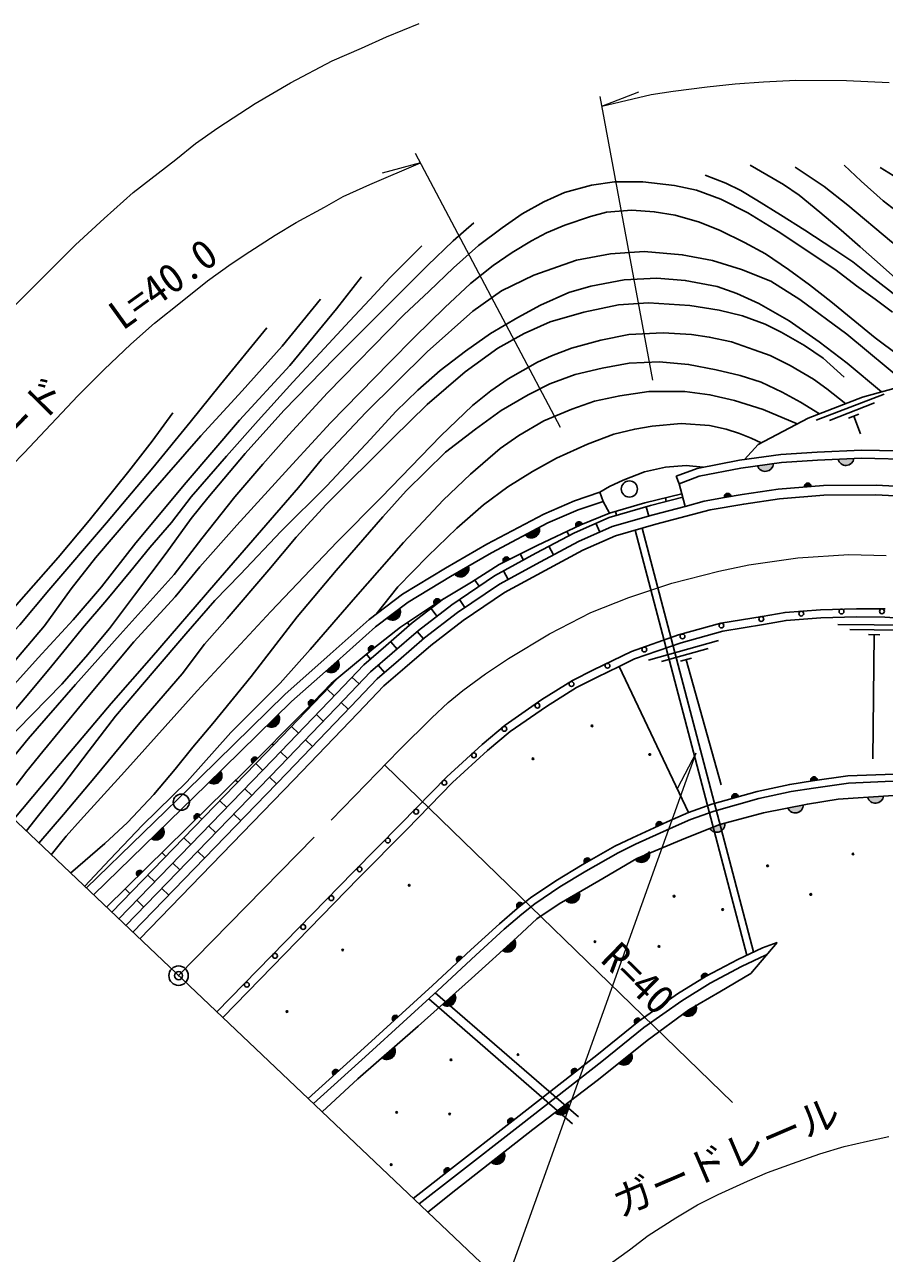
# Model space of a CAD drawing. Units: millimetres at full size, sheet at 1:1000; details may follow other scales. Extents: x 40000 to 680000, y 20000 to 380000.
# Drawn here: x 87101 to 140336, y 262491 to 338632 of the extents above; entities that cross this region are included whole.
import ezdxf
from ezdxf.enums import TextEntityAlignment as Align

# ---------------------------------------------------------------- set-up
doc = ezdxf.new("R2010")
doc.units = ezdxf.units.MM
doc.header["$LTSCALE"] = 1000
doc.header["$PDMODE"] = 32
doc.header["$PDSIZE"] = 500
doc.linetypes.add('CHAIN', pattern=[18.5, 12, -1.5, 3.5, -1.5])
for name, color, linetype, lineweight in [('M-BGD', 7, 'Continuous', 25), ('M-BMK', 2, 'CHAIN', 13), ('M-BMK-OTRS', 5, 'Continuous', 25), ('M-BMK-SRVR', 3, 'Continuous', 25), ('M-STR-HTXT', 7, 'Continuous', 13)]:
    doc.layers.add(name, color=color, linetype=linetype, lineweight=lineweight)
doc.layers.add('M-OTRS', color=6, linetype='Continuous')
doc.styles.add('ＭＳ ゴシック', font='')
doc.styles.get('ＭＳ ゴシック').set_extended_font_data('MS Gothic')

msp = doc.modelspace()

# ---------------------------------------------------------------- hatches: boundary and pattern name
at = {"layer": 'M-BGD'}
for points in [[(132483, 311286), (133464, 311422, -0.82183)], [(137462, 311700), (138452, 311746, -0.82183)], [(135394, 309972), (135794, 310005, 0.4608), (135575, 310223, 0.4608)], [(130440, 309320), (130836, 309388, 0.4608), (130598, 309586, 0.4608)], [(121262, 307507), (121625, 307677, 0.4608), (121344, 307805, 0.4608)], [(118092, 307011), (118967, 307475, -0.82183)], [(116764, 305323), (117123, 305504, 0.4608), (116838, 305623, 0.4608)], [(113720, 304586), (114578, 305082, -0.82183)], [(112499, 302717), (112833, 302941, 0.4608), (112535, 303024, 0.4608)], [(109536, 301860), (110325, 302460, -0.82183)], [(108460, 299777), (108768, 300035, 0.4608), (108463, 300086, 0.4608)], [(105765, 298581), (106506, 299239, -0.82183)], [(104759, 296424), (105039, 296712, 0.4608), (104731, 296732, 0.4608)], [(102101, 295181), (102808, 295875, -0.82183)], [(101237, 292875), (101520, 293160, 0.4608), (101212, 293183, 0.4608)], [(98532, 291680), (99239, 292373, -0.82183)], [(135791, 291748), (136188, 291809, 0.4608), (135953, 292011, 0.4608)], [(130911, 290683), (131297, 290796, 0.4608), (131038, 290965, 0.4608)], [(134350, 290094), (135323, 290285, -0.82183)], [(139299, 290761), (140287, 290828, -0.82183)], [(97676, 289365), (97962, 289647, 0.4608), (97654, 289674, 0.4608)], [(94945, 288196), (95656, 288886, -0.82183)], [(126237, 288930), (126603, 289096, 0.4608), (126323, 289227, 0.4608)], [(129525, 288815), (130447, 289177, -0.82183)], [(124911, 286892), (125768, 287389, -0.82183)], [(121784, 286665), (122134, 286863, 0.4608), (121843, 286968, 0.4608)], [(94111, 285860), (94397, 286142, 0.4608), (94089, 286168, 0.4608)], [(120590, 284375), (121446, 284876, -0.82183)], [(117633, 283888), (117948, 284137, 0.4608), (117644, 284197, 0.4608)], [(116700, 281265), (117433, 281931, -0.82183)], [(113922, 280538), (114217, 280810, 0.4608), (113910, 280846, 0.4608)], [(129065, 279514), (129408, 279724, 0.4608), (129114, 279820, 0.4608)], [(112985, 277918), (113725, 278577, -0.82183)], [(109942, 276883), (110238, 277154, 0.4608), (109931, 277192, 0.4608)], [(127860, 277317), (128658, 277904, -0.82183)], [(124927, 276714), (125240, 276966, 0.4608), (124936, 277023, 0.4608)], [(109230, 274617), (109977, 275267, -0.82183)], [(123890, 274278), (124663, 274899, -0.82183)], [(106241, 273521), (106537, 273792, 0.4608), (106230, 273830, 0.4608)], [(121017, 273598), (121333, 273845, 0.4608), (121030, 273906, 0.4608)], [(119944, 271208), (120731, 271811, -0.82183)], [(117080, 270515), (117397, 270762, 0.4608), (117094, 270824, 0.4608)], [(115995, 268141), (116776, 268752, -0.82183)], [(113137, 267441), (113454, 267688, 0.4608), (113151, 267749, 0.4608)]]:
    msp.add_hatch(color=256, dxfattribs=at).paths.add_polyline_path(points)

# ---------------------------------------------------------------- linework, layer by layer
for p, q in [((140317, 315737), (136119, 314116)), ((139725, 315187), (136927, 314106)), ((138761, 314493), (138108, 314241)), ((138434, 314367), (138859, 313266)), ((126831, 309085), (126773, 309304)), ((123749, 308224), (123680, 308465)), ((125754, 308175), (125589, 308752)), ((122717, 307186), (122476, 307735)), ((120810, 306972), (120672, 307230)), ((124902, 307306), (131819, 280976)), ((125335, 307431), (132233, 281172)), ((119847, 305775), (119564, 306304)), ((117993, 305454), (117784, 305837)), ((117035, 304249), (116748, 304776)), ((115240, 303828), (114979, 304215)), ((112633, 301976), (112266, 302451)), ((114355, 302504), (114019, 303000)), ((110939, 301410), (110794, 301575)), ((111805, 300573), (111410, 301024)), ((141953, 301409), (137454, 301451)), ((141201, 301116), (138201, 301144)), ((140048, 300826), (139348, 300833)), ((139698, 300830), (139626, 293141)), ((110168, 299938), (109773, 300389)), ((130062, 300460), (125728, 299250)), ((108518, 299318), (108266, 299615)), ((129421, 299969), (126531, 299163)), ((128394, 299371), (127719, 299183)), ((128057, 299277), (130221, 291524)), ((109385, 298479), (108997, 298937)), ((123913, 298867), (128206, 289809)), ((107807, 297784), (107372, 298197)), ((106273, 297041), (105839, 297456)), ((104734, 296303), (104687, 296349)), ((107135, 296207), (106702, 296622)), ((105597, 295469), (105164, 295884)), ((104059, 294730), (103626, 295146)), ((102521, 293992), (102432, 294077)), ((104922, 293896), (104488, 294311)), ((103384, 293158), (102950, 293573)), ((101842, 292423), (101411, 292840)), ((100299, 291689), (100168, 291816)), ((102705, 291589), (102274, 292006)), ((101162, 290855), (100730, 291272)), ((99618, 290122), (99187, 290539)), ((98075, 289389), (97886, 289571)), ((100481, 289288), (100049, 289705)), ((98937, 288555), (98506, 288972)), ((97394, 287821), (96962, 288238)), ((95850, 287088), (95603, 287327)), ((98257, 286987), (97825, 287404)), ((96713, 286254), (96282, 286671)), ((95170, 285521), (94738, 285938)), ((93626, 284788), (93320, 285083)), ((96032, 284687), (95601, 285104)), ((94489, 283953), (94058, 284371)), ((112120, 278263), (121030, 270529)), ((112528, 278636), (121391, 270944))]:
    msp.add_line(p, q, dxfattribs=at)
for points in [[(132016, 329920), (133050, 329317), (134089, 328725), (135053, 328063), (136343, 327012), (137650, 325897), (138835, 324863), (140258, 323597), (141798, 322226), (144128, 320245), (145598, 319018), (146591, 318222), (147480, 317595), (148426, 317067)], [(134812, 329794), (136614, 328592), (138071, 327432), (140770, 325168), (142828, 323540), (144764, 322045), (147033, 320396), (149510, 318651), (151276, 317426), (152238, 316757)], [(137836, 329915), (138905, 328919), (140254, 327717), (142131, 326266), (143852, 324879), (145463, 323566), (148594, 321060), (151701, 318610), (153233, 317503), (154455, 316707), (156272, 315646)], [(141407, 328946), (140066, 329775)], [(129234, 329300), (130512, 328804), (131443, 328342), (132442, 327743), (133898, 326845), (135400, 325898), (137205, 324726), (138381, 323938), (139317, 323185), (140780, 322059), (142310, 320814), (143253, 320089), (144424, 319186), (145520, 318358), (146634, 317559), (147359, 317021)], [(140842, 320819), (139755, 321622), (138608, 322454), (137355, 323406), (135591, 324585), (133749, 325803), (131885, 326961), (130198, 327816), (128703, 328368), (127331, 328671), (125379, 328892), (123620, 328892), (122209, 328683), (120538, 328231), (119258, 327657), (117902, 326908), (116666, 326048), (115194, 324945), (113666, 323567), (112155, 322116), (110583, 320644), (105850, 315820), (103465, 313210), (101846, 311390), (100112, 309365), (98071, 306788), (96355, 304553), (93011, 300832), (90248, 297751), (87318, 294372), (85769, 292480)], [(141229, 318137), (139759, 319231), (137023, 321464), (135706, 322498), (134401, 323462), (132965, 324428), (131683, 325121), (130161, 325864), (128886, 326387), (127390, 326818), (126089, 327038), (124704, 327130), (123133, 327013), (122139, 326744), (120552, 326211), (119419, 325724), (118477, 325234), (117297, 324514), (116113, 323697), (114712, 322591), (113119, 321106), (111233, 319270), (109691, 317689), (106038, 313960), (103681, 311404), (100240, 307605), (97951, 305043), (96414, 303177), (93861, 300378), (90903, 296864), (89281, 294881), (88234, 293596), (87230, 292380), (86579, 291495)], [(114911, 326353), (113630, 325223), (112046, 323694), (106307, 317965), (103148, 314718), (100752, 312051), (98444, 309309), (97406, 308035), (95874, 305885), (93915, 303276), (92356, 301210), (90901, 299459), (89413, 297761), (85747, 294026), (85033, 292965), (83966, 291732)], [(111692, 324918), (109714, 322937), (108486, 321597), (107224, 320254), (105674, 318589), (103719, 316475), (101557, 314107), (99598, 311892), (97407, 309364), (96194, 307780), (94851, 306221), (93686, 304781), (92203, 302995), (90696, 301232), (89723, 300028), (88611, 298666), (87142, 296914), (86117, 295715), (84768, 294167), (84446, 293739), (83926, 293032), (83296, 292369)], [(86430, 289393), (89328, 292839), (92466, 296569), (94959, 299423), (98940, 304050), (104057, 309940), (105477, 311675), (108219, 314596), (112035, 318364), (114852, 320881), (116632, 322143), (118631, 323097), (121265, 324034), (123382, 324419), (125463, 324575), (127823, 324372), (129688, 324011), (131492, 323446), (133313, 322735), (135094, 321605), (138005, 319453), (141781, 316320)], [(107970, 323003), (106416, 321029), (103531, 317505), (100412, 314118), (97103, 310264), (93985, 306529), (91855, 303800), (90112, 301752), (87936, 299402), (86284, 297555), (83869, 295207), (83173, 294379), (82363, 293255)], [(140164, 315870), (138031, 317650), (136288, 318983), (134438, 320284), (132565, 321356), (131205, 321960), (129981, 322413), (128009, 322780), (126251, 322909), (124227, 322809), (122154, 322421), (120805, 322033), (119042, 321249), (117638, 320474), (115955, 319489), (114394, 318387), (112834, 317192), (111453, 315983), (110087, 314655), (108519, 312933), (105819, 310055), (102987, 307238), (100457, 304561), (98875, 302942), (97090, 300883), (95128, 298597), (92730, 295786), (91092, 293651), (89472, 291505), (87965, 289617), (87199, 288662)], [(105422, 321617), (103050, 318705), (100570, 315939), (98013, 313146), (94894, 309576), (91493, 305591), (89984, 303664), (88329, 301368), (86156, 298801), (84321, 296977), (81533, 294042)], [(87990, 287911), (89508, 289679), (91501, 292050), (94228, 295359), (96858, 298412), (98247, 300235), (99638, 301832), (102223, 304853), (103906, 306871), (105774, 308904), (109890, 313008), (112030, 315097), (114376, 317106), (116408, 318573), (118036, 319495), (119643, 320211), (121727, 320819), (123879, 321266), (125724, 321386), (128286, 321223), (130101, 320941), (131545, 320583), (132946, 320063), (133934, 319564), (135391, 318748), (136552, 317956), (137844, 316795)], [(131665, 311678), (132522, 312609), (135605, 314239), (138969, 315538), (141899, 316353), (144982, 316811), (147581, 317041), (150053, 317117), (151811, 316862), (154181, 316277), (157391, 315309), (159847, 314689), (161351, 314465), (163573, 314241), (164943, 314263), (172666, 314667), (190957, 316702), (207224, 320909), (227625, 320329), (247348, 313130)], [(102096, 319839), (99221, 316337), (97348, 313987), (95032, 311161), (92169, 307764), (88611, 303586), (86804, 301430), (83344, 297764), (81882, 296252), (80668, 294864)], [(137943, 315142), (136780, 316057), (135944, 316654), (134511, 317511), (133263, 318129), (132264, 318487), (130864, 318964), (129496, 319268), (128389, 319431), (126630, 319525), (124518, 319430), (122779, 319082), (120970, 318585), (119722, 318109), (118848, 317712), (117044, 316682), (115966, 315948), (114843, 315028), (112876, 313157), (109184, 309334), (106453, 306580), (102345, 302275), (97779, 297349), (93279, 292335), (90558, 289328), (89674, 288347), (89248, 287812), (88741, 287198)], [(89945, 286055), (92077, 287899), (93480, 289197), (95100, 290927), (96417, 292506), (97525, 293866), (98761, 295320), (101124, 298231), (103972, 301940), (106400, 304803), (109289, 308138), (110728, 309732), (113169, 312130), (115012, 313555), (116616, 314712), (118276, 315688), (119629, 316371), (121191, 316942), (122867, 317350), (124527, 317643), (126380, 317729), (128207, 317572), (129912, 317235), (131403, 316892), (132698, 316469), (133998, 315857), (135131, 315246), (136322, 314516)], [(134942, 313889), (132820, 314778), (131048, 315345), (129528, 315695), (127981, 315893), (125755, 315893), (123962, 315630), (122392, 315295), (120974, 314811), (119248, 314084), (117703, 313162), (116542, 312371), (114715, 310781), (113024, 309154), (110560, 306541), (107581, 303143), (104780, 299917), (102919, 297830), (99868, 294769), (97170, 291740), (94407, 289028), (92380, 286889), (90809, 285234)], [(96279, 314580), (94995, 312814), (93546, 310966), (91095, 307914), (89185, 305603), (87205, 303362), (85591, 301525), (83775, 299438), (82089, 297515), (81335, 296691), (80223, 295286)], [(108862, 302102), (110215, 303803), (112065, 305688), (113864, 307432), (115519, 308873), (117015, 309995), (118545, 310938), (120041, 311758), (121946, 312629), (123583, 313252), (124882, 313572), (125964, 313758), (127742, 313919), (129506, 313795), (130529, 313561), (131356, 313298), (132087, 313013), (132706, 312707)], [(127449, 310652), (128738, 311131), (131365, 311636), (133916, 311990), (136164, 312141), (138918, 312268), (142252, 312192), (144879, 312091), (147102, 311838), (149906, 311283), (152281, 310753), (154896, 309967), (156891, 309285), (158458, 308831), (159923, 308528), (161843, 308376), (164343, 308275), (167072, 308301), (169093, 308427), (171972, 308824), (174861, 309419), (178090, 310240), (182451, 311627)], [(127624, 310183), (128873, 310648), (131446, 311143), (133967, 311492), (136193, 311642), (138924, 311767), (142237, 311692), (144842, 311592), (147025, 311344), (149803, 310794), (152154, 310269), (154743, 309491), (156741, 308808), (158337, 308345), (159852, 308032), (161813, 307877), (164336, 307775), (167090, 307801), (169142, 307929), (172057, 308331), (174973, 308931), (178227, 309759), (182592, 311147)], [(129114, 311204), (128066, 311307), (126778, 311207), (125472, 310926), (124159, 310405), (123305, 310001), (122726, 309654)], [(187162, 310825), (179502, 308903), (174991, 307696), (171354, 306828), (168553, 306516), (165750, 306351), (162926, 306321), (160335, 306500), (157661, 306874), (155248, 307428), (152389, 308078), (149307, 308838), (146651, 309402), (144723, 309741), (142201, 309972), (139826, 310084), (136555, 310066), (133762, 309840), (131535, 309509), (130440, 309320), (129185, 309098), (128001, 308772)], [(127449, 310652), (127624, 310183), (127795, 309557), (128001, 308772)], [(90922, 285127), (97972, 291971), (103221, 297121), (106029, 299618), (108435, 301777), (110502, 303349), (113156, 304953), (115716, 306433), (119239, 308297), (121152, 309130), (122726, 309654)], [(92165, 283947), (100840, 292475), (104459, 296115), (106092, 297794), (108718, 299993), (110374, 301294), (112598, 302784), (114775, 304084), (116485, 305182), (118827, 306364), (121548, 307641), (123310, 308358), (125500, 308989), (127795, 309557)], [(93373, 282799), (102909, 292663), (106873, 296800), (108513, 298528), (109868, 299675), (111486, 301090), (113545, 302680), (116191, 304472), (118756, 305870), (121140, 307149), (123285, 308090), (125857, 308829), (127849, 309352)], [(94243, 281973), (103773, 291830), (107741, 295972), (109338, 297654), (110651, 298766), (112248, 300163), (114249, 301707), (116816, 303446), (119326, 304815), (121665, 306069), (123693, 306959), (126175, 307672), (129541, 308556), (131630, 308917), (133831, 309243), (136581, 309467), (139813, 309484), (142159, 309373)], [(122726, 309654), (122915, 309085), (123310, 308358)], [(91357, 284713), (98391, 291542), (103631, 296682), (106429, 299171), (108818, 301314), (110840, 302853), (113461, 304436), (116007, 305908), (119500, 307756), (121367, 308569), (122915, 309085)], [(93808, 282386), (103341, 292246), (107307, 296386), (108926, 298091), (110259, 299221), (111867, 300627), (113897, 302193), (116504, 303959), (119041, 305342), (121403, 306609), (123489, 307525), (126016, 308250), (128001, 308772)], [(92945, 283220), (102476, 293079), (106439, 297214), (108100, 298964), (109476, 300130), (111105, 301554), (113039, 303047)], [(99004, 277452), (107445, 286105), (110401, 289115), (113238, 292024), (115432, 294023), (116851, 295228), (119134, 296804), (121020, 297983), (122320, 298644), (124674, 299797), (127597, 300810), (130216, 301541), (132772, 301963), (134188, 302209), (136373, 302374), (138608, 302440), (140376, 302423)], [(123913, 298867), (124866, 299334), (127746, 300332), (130324, 301052), (132855, 301470), (134250, 301712), (136399, 301875), (138613, 301940), (140355, 301923), (141885, 301810), (143708, 301598), (144966, 301370)], [(99367, 277108), (107803, 285755), (110759, 288765), (113586, 291664), (115762, 293647), (117156, 294831), (119408, 296386), (121266, 297547), (122544, 298197), (123913, 298867)], [(92503, 283626), (102044, 293495), (106004, 297628), (106433, 298080)], [(104651, 272090), (108119, 275219), (112357, 279089), (114738, 281293), (116495, 282912), (117593, 283857), (118432, 284520), (119994, 285573), (121613, 286568), (123643, 287719), (124741, 288251), (126888, 289226), (128206, 289809), (129659, 290318), (131064, 290728), (132450, 291118), (134479, 291547), (135887, 291763), (138073, 292075), (140376, 292172), (142912, 292251)], [(104980, 271778), (108421, 274886), (112662, 278758), (115044, 280963), (116794, 282576), (117879, 283509), (118698, 284156), (120237, 285195), (121842, 286180), (123852, 287320), (124932, 287843), (127072, 288816), (128323, 289373), (129796, 289890), (131188, 290295), (132557, 290681), (134560, 291104), (135953, 291318), (138114, 291626), (140392, 291723), (142809, 291798)], [(105527, 271258), (107730, 273312), (111471, 276568), (114779, 279518), (117604, 282087), (118825, 283231), (120200, 284147), (122647, 285578), (125013, 286951), (128016, 288223), (130154, 289062), (132851, 289800), (135574, 290334), (137483, 290639), (140595, 290848), (142629, 290996)], [(111166, 265903), (113342, 267600), (117544, 270877), (122522, 274776), (125140, 276886), (127519, 278569), (129309, 279664), (131262, 280712), (132785, 281433), (133693, 281753)], [(112069, 265045), (113811, 266433), (118576, 270160), (122631, 273266), (125650, 275692), (128225, 277585), (130148, 278709), (132073, 279840), (133693, 281753)], [(111533, 265555), (113649, 267206), (117852, 270483), (122833, 274385), (125442, 276487), (127794, 278151), (129558, 279230), (131487, 280265), (132975, 280970), (133053, 280997)]]:
    msp.add_lwpolyline(points, dxfattribs=at)
for centre, radius in [((124546, 309856), 500), ((135187, 302134), 150), ((137683, 302263), 150), ((140182, 302275), 150), ((130245, 301393), 150), ((132712, 301801), 150), ((127837, 300721), 150), ((125471, 299914), 150), ((123189, 298903), 150), ((120962, 297769), 150), ((118853, 296428), 150), ((116806, 294994), 150), ((122229, 295178), 50), ((114920, 293353), 150), ((118582, 293138), 50), ((125809, 293405), 50), ((113087, 291654), 150), ((96803, 290452), 500), ((111342, 289864), 150), ((109593, 288078), 150), ((138387, 287243), 50), ((107841, 286294), 150), ((133100, 286507), 50), ((110914, 285303), 50), ((135777, 284734), 50), ((106094, 284505), 150), ((127317, 284623), 50), ((130325, 283798), 50), ((104349, 282716), 150), ((122418, 281802), 50), ((102603, 280926), 150), ((106799, 281290), 50), ((126385, 281510), 50), ((100857, 279137), 150), ((103352, 277477), 50), ((113505, 274485), 50), ((117655, 274811), 50), ((110139, 271233), 50), ((113422, 271127), 50), ((109800, 267994), 50)]:
    msp.add_circle(centre, radius, dxfattribs=at)
for centre, radius, start, end in [((132960, 311451), 505, 199.0585, 356.71669), ((137953, 311821), 505, 193.79593, 351.45412), ((135592, 310020), 203, 355.68096, 193.60434), ((130633, 309385), 203, 0.84661, 198.76999), ((121430, 307621), 203, 16.17977, 214.10316), ((118484, 307329), 505, 219.05983, 16.71803), ((116929, 305442), 203, 17.82222, 215.74561), ((114100, 304919), 505, 221.19915, 18.85735), ((112648, 302855), 203, 24.85483, 222.77822), ((109871, 302238), 505, 228.4345, 26.09269), ((108593, 299930), 203, 30.98095, 228.90434), ((106070, 298983), 505, 232.82848, 30.48667), ((104877, 296590), 203, 36.84166, 234.76505), ((102386, 295598), 505, 235.6211, 33.27929), ((101356, 293040), 203, 36.19589, 234.11928), ((98817, 292096), 505, 235.6211, 33.27929), ((135984, 291810), 203, 359.74593, 197.66931), ((131095, 290770), 203, 7.29038, 205.21376), ((134818, 290285), 505, 202.26902, 359.92721), ((139786, 290892), 505, 195.01284, 352.67103), ((97797, 289529), 203, 35.55079, 233.47418), ((95232, 288611), 505, 235.32244, 32.98063), ((126407, 289042), 203, 15.47086, 213.39424), ((129950, 289087), 505, 212.60836, 10.26655), ((125290, 287225), 505, 221.29915, 18.95734), ((121943, 286791), 203, 20.59189, 218.51528), ((94232, 286023), 203, 35.55079, 233.47418), ((120969, 284710), 505, 221.48606, 19.14425), ((117771, 284037), 203, 29.35696, 227.28034), ((117000, 281670), 505, 233.45521, 31.11341), ((114048, 280697), 203, 33.82999, 231.75338), ((129220, 279646), 203, 22.48899, 220.41237), ((113290, 278321), 505, 232.89864, 30.55683), ((110068, 277042), 203, 33.43983, 231.36322), ((128201, 277689), 505, 227.49587, 25.15406), ((125063, 276865), 203, 29.89661, 227.81999), ((109539, 275016), 505, 232.20358, 29.86177), ((124215, 274665), 505, 229.95267, 27.61086), ((106368, 273680), 203, 33.43983, 231.36322), ((121156, 273746), 203, 29.1135, 227.03688), ((120278, 271587), 505, 228.6237, 26.28189), ((117219, 270664), 203, 28.98292, 226.90631), ((116325, 268524), 505, 229.20326, 26.86146), ((113276, 267589), 203, 28.98764, 226.91103)]:
    msp.add_arc(centre, radius, start, end, dxfattribs=at)
at = {"layer": 'M-BMK'}
msp.add_lwpolyline([(96635, 279701), (108248, 291558), (110296, 293665), (112313, 295682), (113321, 296629), (114238, 297362), (115644, 298400), (117059, 299354), (119596, 300881), (122163, 302195), (124516, 303142), (127175, 304028), (130079, 304761), (131951, 305163), (134977, 305591), (138125, 305804), (140447, 305743)], dxfattribs=at)
at = {"layer": 'M-BMK-OTRS'}
msp.add_line((67374, 307488), (126596, 251251), dxfattribs=at)
at = {"layer": 'M-BMK-SRVR'}
msp.add_circle((96635, 279701), 600, dxfattribs=at)
at = {"layer": 'M-OTRS'}
msp.add_point((96635, 279701), dxfattribs=at)
at = {"layer": 'M-STR-HTXT'}
for p, q in [((122841, 333580), (125131, 334465)), ((126005, 316601), (122731, 334171)), ((120275, 313662), (111313, 330640)), ((111613, 330071), (109245, 329424)), ((128656, 293497), (127515, 291323)), ((130929, 271835), (109404, 292747))]:
    msp.add_line(p, q, dxfattribs=at)
for points in [[(83364, 318098), (90254, 324983), (92020, 326624), (93815, 328236), (96473, 330279), (97684, 331268), (99065, 332228), (101387, 333748), (103569, 335029), (106151, 336389), (107950, 337175), (109498, 337871), (111540, 338701)], [(122841, 333580), (125886, 334290), (127254, 334515), (129371, 334777), (131095, 334964), (132856, 335076), (134860, 335189), (137989, 335170), (140630, 335039)], [(75231, 300027), (83995, 308961), (87070, 312106), (90391, 315622), (92021, 317251), (93681, 318823), (95136, 320132), (96854, 321500), (98422, 322748), (99892, 323809), (101055, 324563), (102606, 325583), (103912, 326358), (105667, 327317), (106830, 327970), (108483, 328725), (111613, 330071)], [(128656, 293497), (109569, 240151), (153999, 240151)], [(122869, 261502), (124553, 262713), (125703, 263596), (127429, 264704), (128762, 265500), (130037, 266145), (131861, 266968), (133104, 267501), (134654, 268065), (136332, 268662), (137839, 269111), (139287, 269455), (140608, 269726)]]:
    msp.add_lwpolyline(points, dxfattribs=at)

# ---------------------------------------------------------------- texts
at = {"layer": 'M-STR-HTXT', "style": 'ＭＳ ゴシック'}
for s, rotation, p in [('L=40.0', 35.823, (93489, 319187)), ('ストンガード', 45.549, (79752, 304636)), ('R=40', 315.827, (122295, 280223)), ('ガードレール', 23.17, (124202, 264193))]:
    msp.add_text(s, height=1833, rotation=rotation, dxfattribs=at).set_placement(p, align=Align.BOTTOM_LEFT)

doc.saveas('drawing.dxf')
